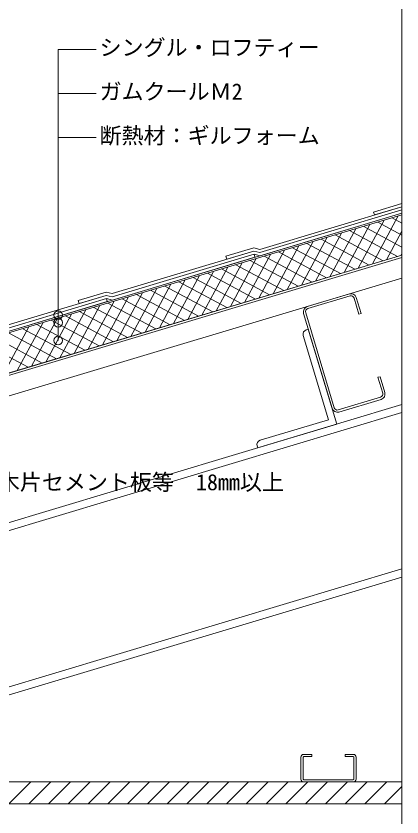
# Model space of a CAD drawing. Units: millimetres, scale not verified. Extents: x -1380 to 1380, y -955 to 955.
# Drawn here: x 549 to 900, y -583 to 144 of the extents above; entities that cross this region are included whole.
import ezdxf
from ezdxf.enums import TextEntityAlignment as Align

# ---------------------------------------------------------------- set-up
doc = ezdxf.new("R2010")
doc.units = ezdxf.units.MM
doc.header["$LTSCALE"] = 3
for name, color, linetype, lineweight in [('0-1_HATCH', 9, 'Continuous', 18), ('0-3_BOUSUI', 1, 'Continuous', 18), ('0-4_MOJI', 7, 'Continuous', 18), ('0-5_sunpo', 7, 'Continuous', 18), ('0-7_dannnetu', 6, 'Continuous', 18), ('0-9_single', 6, 'Continuous', 18), ('0-B_TEKKOTU', 7, 'Continuous', 18), ('0-C_doubuti', 5, 'Continuous', 18), ('0-D_bo-do', 3, 'Continuous', 18), ('0-E_WAKU', 7, 'Continuous', 18)]:
    doc.layers.add(name, color=color, linetype=linetype, lineweight=lineweight)
doc.styles.add('ＭＳ ゴシック', font='')
doc.styles.get('ＭＳ ゴシック').set_extended_font_data('MS Gothic')

msp = doc.modelspace()

# ---------------------------------------------------------------- linework, layer by layer
at = {"layer": '0-1_HATCH'}
for p, q in [((860.316, -84.962), (883.782, -41.381)), ((873.218, -81.092), (896.685, -37.51)), ((900.043, -54.859), (878.151, -43.071)), ((900.043, -44.041), (891.053, -39.2)), ((834.511, -92.704), (857.978, -49.123)), ((847.413, -88.833), (870.88, -45.252)), ((895.928, -74.279), (852.347, -50.812)), ((900.043, -65.677), (865.249, -46.941)), ((808.707, -100.445), (832.173, -56.864)), ((821.609, -96.574), (845.076, -52.993)), ((883.025, -78.149), (839.444, -54.683)), ((886.12, -77.221), (900.043, -51.364)), ((782.902, -108.186), (806.369, -64.605)), ((795.804, -104.316), (819.271, -60.735)), ((857.221, -85.891), (813.64, -62.424)), ((870.123, -82.02), (826.542, -58.553)), ((757.097, -115.928), (780.564, -72.347)), ((770, -112.057), (793.466, -68.476)), ((831.416, -93.632), (787.835, -70.165)), ((844.318, -89.761), (800.737, -66.295)), ((899.023, -73.35), (900.043, -71.455)), ((744.195, -119.798), (767.662, -76.217)), ((805.612, -101.373), (762.03, -77.907)), ((818.514, -97.503), (774.933, -74.036)), ((718.391, -127.54), (741.857, -83.959)), ((731.293, -123.669), (754.76, -80.088)), ((779.807, -109.115), (736.226, -85.648)), ((792.709, -105.244), (749.128, -81.777)), ((692.586, -135.281), (716.053, -91.7)), ((705.488, -131.41), (728.955, -87.829)), ((754.002, -116.856), (710.421, -93.389)), ((766.905, -112.986), (723.324, -89.519)), ((666.781, -143.023), (690.248, -99.441)), ((679.684, -139.152), (703.15, -95.571)), ((728.198, -124.598), (684.617, -101.131)), ((741.1, -120.727), (697.519, -97.26)), ((640.977, -150.764), (664.444, -107.183)), ((653.879, -146.893), (677.346, -103.312)), ((702.393, -132.339), (658.812, -108.872)), ((715.296, -128.468), (671.714, -105.002)), ((615.172, -158.505), (638.639, -114.924)), ((628.075, -154.635), (651.541, -111.054)), ((689.491, -136.21), (645.91, -112.743)), ((589.368, -166.247), (612.834, -122.666)), ((602.27, -162.376), (625.737, -118.795)), ((663.686, -143.951), (620.105, -120.484)), ((676.589, -140.08), (633.008, -116.614)), ((563.563, -173.988), (587.03, -130.407)), ((576.465, -170.117), (599.932, -126.536)), ((637.882, -151.692), (594.301, -128.226)), ((650.784, -147.822), (607.203, -124.355)), ((537.759, -181.729), (561.225, -138.148)), ((550.661, -177.859), (574.128, -134.278)), ((612.077, -159.434), (568.496, -135.967)), ((624.98, -155.563), (581.398, -132.096)), ((586.273, -167.175), (542.692, -143.708)), ((599.175, -163.304), (555.594, -139.838)), ((560.468, -174.917), (516.887, -151.45)), ((573.37, -171.046), (529.789, -147.579)), ((543.059, -571.432), (563.059, -551.432)), ((561.02, -571.432), (581.02, -551.432)), ((578.98, -571.432), (598.98, -551.432)), ((596.941, -571.432), (616.941, -551.432)), ((614.901, -571.432), (634.901, -551.432)), ((632.862, -571.432), (652.862, -551.432)), ((650.822, -571.432), (670.822, -551.432)), ((668.783, -571.432), (688.783, -551.432)), ((686.743, -571.432), (706.743, -551.432)), ((704.704, -571.432), (724.704, -551.432)), ((722.664, -571.432), (742.664, -551.432)), ((740.625, -571.432), (760.625, -551.432)), ((758.585, -571.432), (778.585, -551.432)), ((776.546, -571.432), (796.546, -551.432)), ((794.506, -571.432), (814.506, -551.432)), ((812.467, -571.432), (832.467, -551.432)), ((830.427, -571.432), (850.427, -551.432)), ((848.388, -571.432), (868.388, -551.432)), ((866.348, -571.432), (886.348, -551.432)), ((884.309, -571.432), (900.043, -555.698))]:
    msp.add_line(p, q, dxfattribs=at)
at = {"layer": '0-3_BOUSUI'}
msp.add_line((238.368, -271.546), (900.043, -73.044), dxfattribs=at)
msp.add_lwpolyline([(205.189, -239.844), (281.925, -216.823), (286.728, -216.154), (290.071, -216.154), (306.165, -211.326), (361.544, -196.487), (900.043, -34.937)], dxfattribs=at)
at = {"layer": '0-4_MOJI'}
for p, q in [((622.338, 113.789), (587.762, 113.789)), ((587.762, -150.59), (587.762, 113.789)), ((622.338, 73.789), (587.762, 73.789)), ((622.338, 33.789), (587.762, 33.789))]:
    msp.add_line(p, q, dxfattribs=at)
for centre in [(587.762, -127.607), (587.762, -134.374), (587.762, -150.59)]:
    msp.add_circle(centre, 4, dxfattribs=at)
at = {"layer": '0-5_sunpo'}
for points in [[(813.068, -140.91), (814.983, -140.335), (840.845, -226.54), (769.008, -248.091), (768.433, -246.175)], [(771.115, -241.194), (833.373, -222.517), (810.386, -145.891)]]:
    msp.add_lwpolyline(points, dxfattribs=at)
for centre in [(814.217, -144.741), (772.264, -245.026)]:
    msp.add_arc(centre, 4, 106.69924, 196.69924, dxfattribs=at)
at = {"layer": '0-7_dannnetu'}
for points in [[(237.784, -233.406), (306.574, -212.769), (361.954, -197.93), (900.043, -36.503)], [(247.841, -266.93), (316.134, -246.442), (371.514, -231.603), (900.043, -73.044)]]:
    msp.add_lwpolyline(points, dxfattribs=at)
at = {"layer": '0-9_single'}
msp.add_lwpolyline([(900.043, -34.937), (771.139, -73.608), (765.689, -72.32), (636.957, -110.939), (631.508, -109.651), (606.843, -117.05), (606.039, -114.368), (631.422, -106.753), (636.871, -108.042), (765.603, -69.422), (771.053, -70.711), (900.043, -32.014), (771.053, -70.711), (765.603, -69.422), (740.939, -76.822), (740.134, -74.14), (765.517, -66.525), (770.967, -67.813), (900.043, -29.09), (875.035, -36.593), (874.23, -33.911), (900.043, -26.167)], dxfattribs=at)
for points in [[(766.494, -75.002), (637.043, -113.837), (631.594, -112.548), (502.862, -151.168), (497.412, -149.88), (472.748, -157.279), (471.943, -154.597), (497.326, -146.982), (502.776, -148.271), (631.508, -109.651), (636.957, -110.939), (765.689, -72.32)], [(631.594, -112.548), (502.862, -151.168), (497.412, -149.88), (402.204, -178.442), (396.754, -177.154), (359.25, -188.405), (337.741, -194.168), (338.465, -196.873), (360.015, -191.099), (396.84, -180.051), (402.29, -181.34), (497.498, -152.777), (502.948, -154.066), (632.398, -115.23)]]:
    msp.add_lwpolyline(points, close=True, dxfattribs=at)
at = {"layer": '0-B_TEKKOTU'}
for p, q in [((323.618, -381.707), (900.043, -208.78)), ((325.63, -388.412), (900.043, -216.088)), ((364.709, -518.677), (900.043, -358.076)), ((366.72, -525.381), (900.043, -365.385))]:
    msp.add_line(p, q, dxfattribs=at)
at = {"layer": '0-C_doubuti'}
for p, q in [((852.335, -108.237), (814.022, -119.731)), ((814.597, -121.647), (852.91, -110.153)), ((810.67, -125.957), (836.531, -212.161)), ((838.447, -211.587), (812.585, -125.382)), ((878.196, -184.001), (882.507, -198.369)), ((880.495, -202.104), (842.182, -213.598)), ((842.757, -215.514), (881.07, -204.02)), ((808.312, -548.932), (808.312, -528.932)), ((810.312, -528.932), (810.312, -548.932)), ((848.312, -526.432), (855.812, -526.432)), ((856.312, -548.932), (856.312, -528.932)), ((858.312, -528.932), (858.312, -548.932)), ((810.812, -549.432), (855.812, -549.432)), ((855.812, -551.432), (810.812, -551.432))]:
    msp.add_line(p, q, dxfattribs=at)
for points in [[(856.645, -112.164), (860.956, -126.532), (862.871, -125.957), (858.561, -111.589)], [(884.422, -197.794), (880.112, -183.426), (878.196, -184.001)], [(810.812, -526.432), (818.312, -526.432), (818.312, -528.432), (810.812, -528.432)], [(855.812, -528.432), (848.312, -528.432), (848.312, -526.432)]]:
    msp.add_lwpolyline(points, dxfattribs=at)
for centre, radius, start, end in [((853.772, -113.026), 5, 16.69924, 106.69924), ((853.772, -113.026), 3, 16.69924, 106.69924), ((815.459, -124.52), 5, 106.69924, 196.69924), ((815.459, -124.52), 3, 106.69924, 196.69924), ((879.633, -199.231), 3, 286.69924, 16.69924), ((879.633, -199.231), 5, 286.69924, 16.69924), ((841.32, -210.724), 5, 196.69924, 286.69924), ((841.32, -210.724), 3, 196.69924, 286.69924), ((810.812, -528.932), 2.5, 90, 180), ((810.812, -528.932), 0.5, 90, 180), ((855.812, -528.932), 2.5, 0, 90), ((855.812, -528.932), 0.5, 0, 90), ((810.812, -548.932), 2.5, 180, 270), ((810.812, -548.932), 0.5, 180, 270), ((855.812, -548.932), 2.5, 270, 0), ((855.812, -548.932), 0.5, 270, 0)]:
    msp.add_arc(centre, radius, start, end, dxfattribs=at)
at = {"layer": '0-D_bo-do'}
for p, q in [((238.943, -273.462), (900.043, -75.132)), ((900.043, -93.925), (244.115, -290.703)), ((360.095, -551.432), (900.043, -551.432)), ((360.095, -571.432), (900.043, -571.432))]:
    msp.add_line(p, q, dxfattribs=at)
at = {"layer": '0-E_WAKU'}
msp.add_lwpolyline([(-899.957, -659.969), (900.043, -659.969), (900.043, 540.031), (-899.957, 540.031)], close=True, dxfattribs=at)

# ---------------------------------------------------------------- texts
at = {"layer": '0-4_MOJI', "style": 'ＭＳ ゴシック'}
for s, p in [('シングル・ロフティー', (625.338, 103.789)), ('ガムクールＭ2', (625.338, 63.789)), ('断熱材：ギルフォーム', (625.338, 23.789)), ('硬質木片セメント板等\u300018mm以上', (492.985, -290.934))]:
    msp.add_text(s, height=14.66, dxfattribs=at).set_placement(p, align=Align.BOTTOM_LEFT)

doc.saveas('drawing.dxf')
